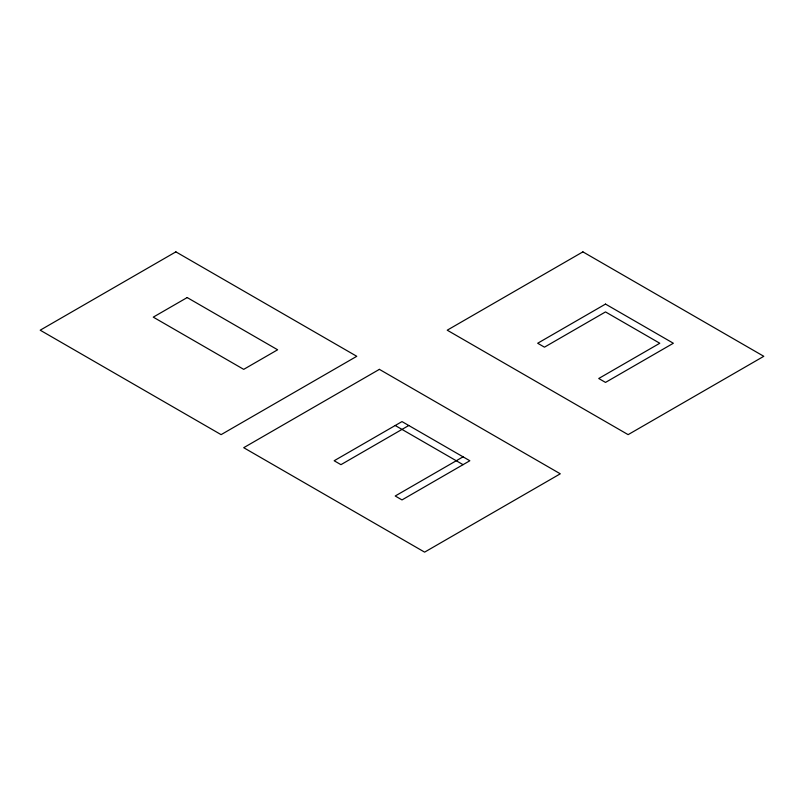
<?xml version="1.0" encoding="UTF-8"?>
<svg xmlns="http://www.w3.org/2000/svg" width="804" height="804" viewBox="0 0 804 804"><rect width="100%" height="100%" fill="white"/><g stroke="black" fill="none" stroke-linecap="round" stroke-linejoin="round"><path stroke-width="1.21" d="M408.784 425.497L340.946 464.662L334.162 460.752L402 421.587L469.837 460.752L402 499.917L395.216 495.998L463.054 456.833M395.216 425.497L463.054 464.662M175.875 251.863L40.2 330.193L221.1 434.642L356.775 356.303L175.875 251.863M187.181 297.56L153.262 317.138L243.712 369.358L277.631 349.78L187.181 297.56M379.387 369.358L243.712 447.697L424.612 552.137L560.287 473.807L379.387 369.358M582.9 251.863L447.225 330.193L628.125 434.642L763.8 356.303L582.9 251.863M605.512 304.083L537.675 343.248L544.459 347.167L605.512 311.922L659.782 343.248L598.729 378.503L605.512 382.413L673.35 343.248L605.512 304.083"/></g></svg>
